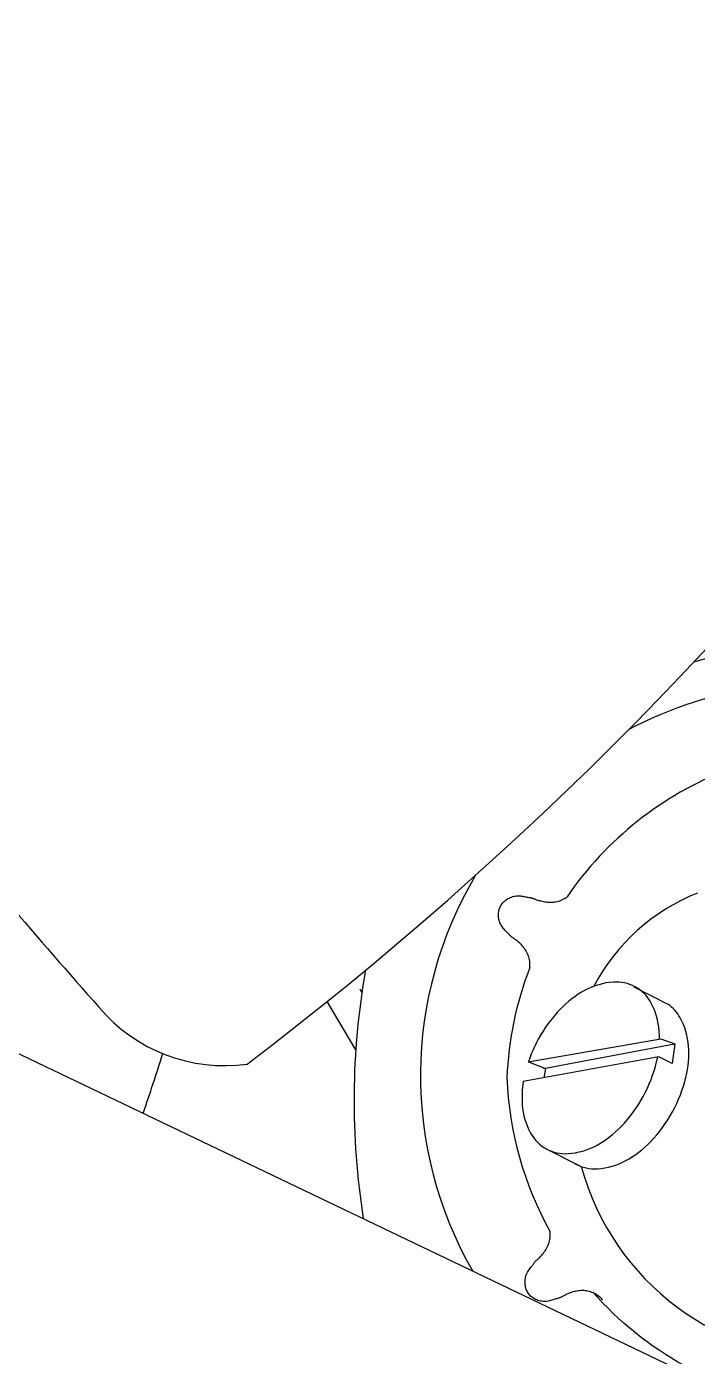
# Model space of a CAD drawing. Header units: millimetres. Extents: x -390 to 2317, y 0 to 1124.
# Drawn here: x 340.5 to 500.4, y 203.7 to 521 of the extents above; entities that cross this region are included whole.
import ezdxf

# ---------------------------------------------------------------- set-up
doc = ezdxf.new("R2010")
doc.units = ezdxf.units.MM
doc.layers.add('ceco.net 102 chopper', color=7, linetype='Continuous')

msp = doc.modelspace()

# ---------------------------------------------------------------- linework, layer by layer
at = {"layer": 'ceco.net 102 chopper'}
for p, q in [((189.65, 347.21), (592.21, 154.5)), ((419.98, 291.4), (420.45, 290.55)), ((485.31, 291.87), (493.42, 287.73)), ((418.99, 276.86), (412.2, 288.41)), ((460.12, 273.96), (491.75, 279.49)), ((491.75, 279.49), (495.05, 278.3)), ((495.05, 278.3), (494.39, 273.56)), ((491.26, 275.14), (458.93, 269.3)), ((460.13, 273.95), (464.25, 272.37)), ((494.39, 273.56), (491.26, 275.14)), ((464.25, 272.37), (463.79, 270.18)), ((464.25, 253.31), (472.55, 249.08)), ((465.17, 231.31), (465.24, 231.63)), ((465.24, 231.63), (465.29, 231.96)), ((465.3, 233.32), (465.27, 233.55)), ((465.29, 231.96), (465.32, 232.29)), ((465.33, 232.97), (465.3, 233.32)), ((465.32, 232.29), (465.34, 232.63)), ((465.34, 232.63), (465.33, 232.97)), ((463.72, 228.36), (463.91, 228.62)), ((463.91, 228.62), (464.1, 228.89)), ((464.1, 228.89), (464.27, 229.17)), ((464.27, 229.17), (464.44, 229.46)), ((464.44, 229.46), (464.59, 229.75)), ((464.59, 229.75), (464.74, 230.05)), ((464.74, 230.05), (464.87, 230.36)), ((464.87, 230.36), (464.98, 230.67)), ((464.98, 230.67), (465.08, 230.99)), ((465.08, 230.99), (465.17, 231.31)), ((460.89, 225.15), (461.03, 225.33)), ((461.03, 225.33), (461.16, 225.5)), ((461.16, 225.5), (461.27, 225.66)), ((461.27, 225.66), (461.37, 225.8)), ((461.37, 225.8), (461.47, 225.93)), ((461.47, 225.93), (461.55, 226.05)), ((461.55, 226.05), (461.63, 226.15)), ((461.63, 226.15), (461.71, 226.25)), ((461.71, 226.25), (461.78, 226.33)), ((461.78, 226.33), (461.86, 226.41)), ((461.86, 226.41), (461.93, 226.48)), ((461.93, 226.48), (462.02, 226.55)), ((462.02, 226.55), (462.11, 226.63)), ((462.11, 226.63), (462.21, 226.72)), ((462.21, 226.72), (462.32, 226.83)), ((462.32, 226.83), (462.45, 226.95)), ((462.45, 226.95), (462.6, 227.1)), ((462.6, 227.1), (462.77, 227.26)), ((462.77, 227.26), (462.95, 227.45)), ((462.95, 227.45), (463.13, 227.65)), ((463.13, 227.65), (463.33, 227.87)), ((463.33, 227.87), (463.53, 228.11)), ((463.53, 228.11), (463.72, 228.36)), ((459.36, 222.03), (459.41, 222.34)), ((459.41, 222.34), (459.47, 222.64)), ((459.47, 222.64), (459.56, 222.94)), ((459.56, 222.94), (459.66, 223.23)), ((459.66, 223.23), (459.79, 223.52)), ((459.79, 223.52), (459.93, 223.79)), ((459.93, 223.79), (460.09, 224.04)), ((460.09, 224.04), (460.25, 224.29)), ((460.25, 224.29), (460.42, 224.52)), ((460.42, 224.52), (460.58, 224.75)), ((460.58, 224.75), (460.74, 224.96)), ((460.74, 224.96), (460.89, 225.15)), ((459.33, 221.72), (459.36, 222.03)), ((459.33, 221.41), (459.33, 221.72)), ((459.34, 221.1), (459.33, 221.41)), ((459.36, 220.8), (459.34, 221.1)), ((459.41, 220.51), (459.36, 220.8)), ((459.47, 220.23), (459.41, 220.51)), ((459.54, 219.96), (459.47, 220.23)), ((459.63, 219.69), (459.54, 219.96)), ((459.74, 219.44), (459.63, 219.69)), ((459.86, 219.19), (459.74, 219.44)), ((460, 218.95), (459.86, 219.19)), ((460.15, 218.73), (460, 218.95)), ((470.43, 218.98), (470.13, 218.88)), ((470.73, 219.08), (470.43, 218.98)), ((471.04, 219.16), (470.73, 219.08)), ((471.36, 219.23), (471.04, 219.16)), ((471.68, 219.29), (471.36, 219.23)), ((472.01, 219.34), (471.68, 219.29)), ((472.34, 219.38), (472.01, 219.34)), ((472.68, 219.4), (472.34, 219.38)), ((473.01, 219.41), (472.68, 219.4)), ((473.34, 219.4), (473.01, 219.41)), ((473.67, 219.38), (473.34, 219.4)), ((474, 219.34), (473.67, 219.38)), ((474.32, 219.28), (474, 219.34)), ((474.65, 219.21), (474.32, 219.28)), ((474.97, 219.11), (474.65, 219.21)), ((475.3, 218.99), (474.97, 219.11)), ((475.62, 218.85), (475.3, 218.99)), ((460.31, 218.51), (460.15, 218.73)), ((460.49, 218.31), (460.31, 218.51)), ((460.68, 218.11), (460.49, 218.31)), ((460.89, 217.93), (460.68, 218.11)), ((461.11, 217.76), (460.89, 217.93)), ((461.34, 217.6), (461.11, 217.76)), ((461.59, 217.45), (461.34, 217.6)), ((461.85, 217.31), (461.59, 217.45)), ((462.13, 217.19), (461.85, 217.31)), ((462.41, 217.08), (462.13, 217.19)), ((462.71, 216.99), (462.41, 217.08)), ((463.01, 216.91), (462.71, 216.99)), ((463.32, 216.85), (463.01, 216.91)), ((463.63, 216.81), (463.32, 216.85)), ((463.94, 216.79), (463.63, 216.81)), ((464.25, 216.8), (463.94, 216.79)), ((464.56, 216.83), (464.25, 216.8)), ((464.86, 216.87), (464.56, 216.83)), ((465.15, 216.94), (464.86, 216.87)), ((465.44, 217.01), (465.15, 216.94)), ((465.71, 217.09), (465.44, 217.01)), ((465.98, 217.18), (465.71, 217.09)), ((466.23, 217.26), (465.98, 217.18)), ((466.46, 217.34), (466.23, 217.26)), ((466.68, 217.41), (466.46, 217.34)), ((466.88, 217.47), (466.68, 217.41)), ((467.06, 217.53), (466.88, 217.47)), ((467.23, 217.58), (467.06, 217.53)), ((467.39, 217.63), (467.23, 217.58)), ((467.53, 217.67), (467.39, 217.63)), ((467.66, 217.72), (467.53, 217.67)), ((467.78, 217.76), (467.66, 217.72)), ((467.88, 217.81), (467.78, 217.76)), ((467.98, 217.86), (467.88, 217.81)), ((468.08, 217.91), (467.98, 217.86)), ((468.18, 217.96), (468.08, 217.91)), ((468.29, 218.03), (468.18, 217.96)), ((468.41, 218.1), (468.29, 218.03)), ((468.55, 218.17), (468.41, 218.1)), ((468.71, 218.26), (468.55, 218.17)), ((468.9, 218.35), (468.71, 218.26)), ((469.1, 218.45), (468.9, 218.35)), ((469.33, 218.56), (469.1, 218.45)), ((469.58, 218.67), (469.33, 218.56)), ((469.85, 218.78), (469.58, 218.67)), ((470.13, 218.88), (469.85, 218.78)), ((475.94, 218.69), (475.62, 218.85)), ((476.26, 218.5), (475.94, 218.69)), ((476.57, 218.3), (476.26, 218.5)), ((476.87, 218.09), (476.57, 218.3)), ((477.14, 217.88), (476.87, 218.09)), ((477.39, 217.68), (477.14, 217.88)), ((477.59, 217.49), (477.39, 217.68)), ((477.75, 217.32), (477.59, 217.49)), ((477.85, 217.19), (477.75, 217.32))]:
    msp.add_line(p, q, dxfattribs=at)
for points in [[(513.67, 373.49), (499.59, 369.32)], [(460.48, 296.5), (460.49, 296.61), (460.51, 296.98), (460.52, 297.34), (460.5, 297.69), (460.46, 298.03), (460.4, 298.36), (460.33, 298.69), (460.23, 299.01), (460.12, 299.32), (460, 299.62), (459.85, 299.92), (459.7, 300.22), (459.53, 300.51), (459.35, 300.79), (459.16, 301.06), (458.96, 301.32), (458.75, 301.57), (458.54, 301.81), (458.32, 302.05), (458.1, 302.26), (457.88, 302.47), (457.66, 302.66), (457.45, 302.83), (457.26, 302.99), (457.07, 303.13), (456.91, 303.26), (456.76, 303.36), (456.63, 303.45), (456.51, 303.53), (456.41, 303.6), (456.31, 303.66), (456.22, 303.73), (456.13, 303.8), (456.04, 303.87), (455.95, 303.96), (455.86, 304.05), (455.75, 304.16), (455.64, 304.28), (455.52, 304.41), (455.39, 304.55), (455.24, 304.7), (455.08, 304.86), (454.91, 305.03), (454.72, 305.22), (454.53, 305.42), (454.33, 305.63), (454.14, 305.85), (453.95, 306.09), (453.77, 306.34), (453.61, 306.6), (453.47, 306.88), (453.35, 307.16), (453.24, 307.46), (453.16, 307.76), (453.09, 308.06), (453.04, 308.37), (453.01, 308.67), (453, 308.97), (453.01, 309.27), (453.03, 309.56), (453.07, 309.84), (453.12, 310.11), (453.2, 310.38), (453.29, 310.64), (453.39, 310.89), (453.51, 311.13), (453.65, 311.37), (453.8, 311.6), (453.96, 311.81), (454.14, 312.02), (454.34, 312.22), (454.55, 312.41), (454.78, 312.59), (455.02, 312.76), (455.27, 312.92), (455.54, 313.06), (455.82, 313.19), (456.11, 313.31), (456.41, 313.4), (456.71, 313.48), (457.02, 313.54), (457.33, 313.58), (457.64, 313.59), (457.94, 313.58), (458.24, 313.56), (458.53, 313.52), (458.82, 313.48), (459.09, 313.43), (459.35, 313.37), (459.59, 313.33), (459.82, 313.29), (460.02, 313.25), (460.21, 313.22), (460.39, 313.19), (460.55, 313.16), (460.69, 313.14), (460.82, 313.11), (460.94, 313.08), (461.05, 313.06), (461.15, 313.02), (461.25, 312.99), (461.35, 312.95), (461.46, 312.9), (461.59, 312.85), (461.73, 312.8), (461.9, 312.73), (462.1, 312.66), (462.32, 312.59), (462.56, 312.51), (462.83, 312.44), (463.11, 312.36), (463.41, 312.29), (463.72, 312.22), (464.04, 312.17), (464.37, 312.12), (464.69, 312.09), (465.03, 312.07), (465.36, 312.07), (465.69, 312.07), (466.03, 312.09), (466.36, 312.13), (466.69, 312.18), (467.01, 312.24), (467.33, 312.32), (467.65, 312.42), (467.96, 312.54), (468.27, 312.68), (468.57, 312.84), (468.87, 313.02), (469.17, 313.22), (469.35, 313.36)], [(463.75, 272.38), (495.01, 278.28)]]:
    msp.add_lwpolyline(points, dxfattribs=at)
for points in [[(471.42, 249.6, 0.143393), (476.6, 248.46, 0.107176), (483.36, 250.42, 0.078238), (489.26, 254.93, 0.065523), (494.5, 262.09, 0.065523), (497.7, 270.35, 0.078238), (498.31, 277.75, 0.107176), (496.32, 284.5, 0.116502), (493.42, 287.73, 0.040667)], [(464.42, 253.22, 0.143393), (469.6, 252.09, 0.107176), (476.36, 254.05, 0.078238), (482.27, 258.56, 0.065523), (487.5, 265.71, 0.065523), (490.7, 273.97, 0.01192), (490.94, 275.08, 0.107176)], [(458.93, 269.3, 0.058678), (458.68, 263.72, 0.107176), (460.67, 256.97, 0.143393), (464.42, 253.22, 0.143393)], [(470.81, 249.96, 0.018732), (471.42, 249.6, 0.143393)], [(497.27, 201.5, -0.085355), (475.52, 219.03)]]:
    msp.add_lwpolyline(points, format="xyb", dxfattribs=at)
for centre, radius, start, end in [((-132.43, 964.24), 867.97, 307.26398, 339.74902), ((527.86, 270.69), 93.45, 97.1758, 117.9553), ((537.37, 266.79), 82.43, 111.2203, 145.5965), ((1697.06, 1473.02), 1788.95, 219.40385, 221.52806), ((527.86, 270.69), 93.45, 149.2306, 209.9173), ((518.1, 269.81), 47.81, 111.6931, 152.3365), ((597.93, 264.65), 179.36, 169.9821, 189.0069), ((537.37, 266.79), 82.43, 158.8717, 177.6604), ((481.54, 276.46), 16.59, 93.9499, 118.4195), ((481.05, 283.59), 9.44, 61.3091, 93.9499), ((485.02, 270.03), 23.9, 118.4195, 136.3138), ((481.05, 283.59), 9.44, 28.6683, 61.3091), ((387.64, 312.04), 38.97, 220.0358, 278.0831), ((492.28, 263.09), 33.95, 136.3138, 151.3091), ((474.77, 280.16), 16.59, 4.1988, 28.6683), ((492.28, 263.09), 33.95, 151.3091, 161.3247), ((467.48, 279.63), 23.9, 359.506, 4.1988), ((0, 390), 390, 340.7929, 342.9958), ((537.37, 273.52), 82.43, 182.3396, 209.0027), ((532.69, 265.31), 62.12, 195.2191, 271.3134)]:
    msp.add_arc(centre, radius, start, end, dxfattribs=at)

doc.saveas('drawing.dxf')
